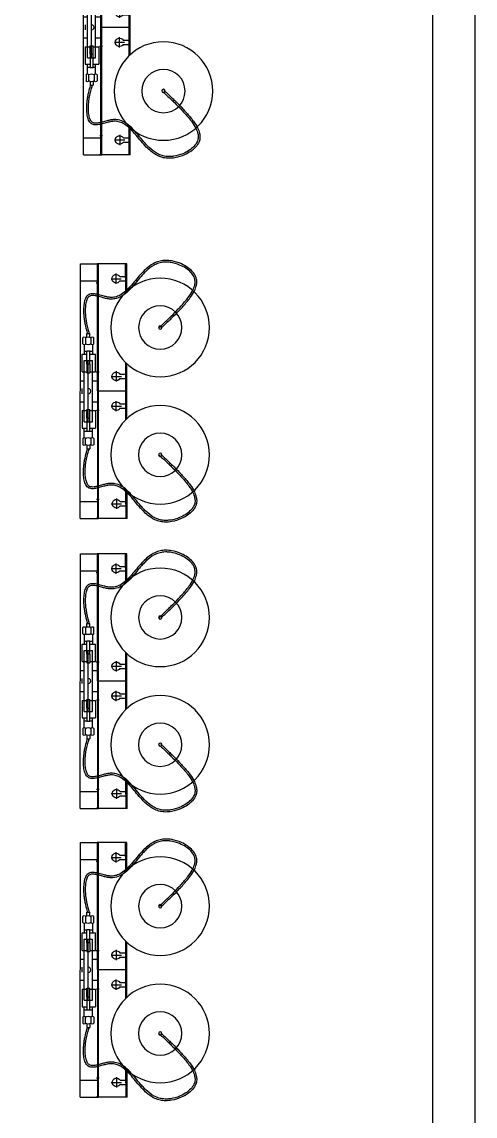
# Model space of a CAD drawing. Header units: millimetres. Extents: x -661525 to 498941, y 282148 to 1359693.
# Drawn here: x -223154 to -222080, y 611056 to 613648 of the extents above; entities that cross this region are included whole.
import ezdxf

# ---------------------------------------------------------------- set-up
doc = ezdxf.new("R2010")
doc.units = ezdxf.units.MM
doc.header["$LTSCALE"] = 2.5
doc.layers.get('0').update_dxf_attribs({"linetype": 'CONTINUOUS'})
doc.layers.add('A-ANNO-DIMS-100', color=11, linetype='CONTINUOUS')
doc.layers.add('A-ELEV', color=8, linetype='CONTINUOUS')

# ---------------------------------------------------------------- blocks, each defined once
blk = doc.blocks.new('za')
at = {"color": 142, "extrusion": (0, 0, -1)}
for p, q in [((-237, 34.9), (-301.7, 34.8)), ((-301.7, 34.8), (-301.6, -35.6)), ((-234.6, 32.4), (-301.7, 32.3)), ((-271.5, 18.4), (-271.6, 34.9)), ((-261.5, 18.4), (-261.5, 34.9)), ((67.1, 32.8), (-67.1, 32.6)), ((64.7, 35.3), (-64.8, 35.1)), ((-40.2, 18.7), (-40.3, 35.1)), ((-40.3, 32.6), (-30.2, 32.6)), ((-30.2, 18.7), (-30.2, 35.2)), ((0, 35.2), (0, -35.2)), ((30.1, 18.8), (30.1, 35.2)), ((30.1, 32.7), (40.2, 32.7)), ((40.2, 18.8), (40.2, 35.2)), ((301.6, 33.1), (234.6, 33)), ((301.6, 35.6), (236.9, 35.5)), ((261.4, 19.1), (261.4, 35.5)), ((271.5, 19.1), (271.5, 35.5)), ((301.6, 35.6), (301.7, -37.3)), ((-254.4, 9.7), (-278.6, 9.7)), ((-266.5, -2.4), (-266.5, 21.8)), ((-47.3, 10), (-23.1, 10)), ((-35.2, -2.1), (-35.2, 22.1)), ((47.3, 10.1), (23.1, 10.1)), ((35.2, -2), (35.2, 22.2)), ((254.4, 10.4), (278.5, 10.4)), ((266.5, -1.7), (266.5, 22.5)), ((-301.7, -75.1), (-301.6, -31.7)), ((301.7, -31.8), (-301.6, -31.7)), ((-301.6, -35.6), (301.7, -34.8)), ((-301.6, -35.6), (301.7, -34.8)), ((-261.4, -75.1), (-261.4, -31.7)), ((-261.4, -33), (-261.4, -35.5)), ((-256.4, -31), (-256.4, -37.5)), ((-251.4, -33), (-251.4, -35.5)), ((-112.2, -43.2), (-126.8, -43.2)), ((-112.2, -49.8), (-126.8, -49.8)), ((-110.2, -46.5), (-87.7, -46.6)), ((-94.8, -52.7), (-94.8, -46.5)), ((-46.1, -39.1), (-87.7, -39.1)), ((-87.7, -52.7), (-87.7, -39.1)), ((72.1, -46.6), (-72.5, -46.6)), ((-72.5, -65.8), (-72.5, -46.6)), ((-50.2, -32.7), (-50.2, -35.3)), ((-46.1, -52.7), (-46.1, -39.1)), ((-45.2, -30.7), (-45.2, -37.3)), ((-40.2, -32.7), (-40.2, -35.2)), ((-25, -46.6), (-25, -35.2)), ((24.7, -46.6), (24.7, -35.2)), ((40.3, -32.6), (40.3, -35.1)), ((45.3, -30.6), (45.3, -37.2)), ((45.7, -39.1), (87.3, -39.1)), ((45.7, -52.8), (45.7, -39.1)), ((50.3, -32.6), (50.3, -35.1)), ((72.1, -65.9), (72.1, -46.6)), ((87.3, -52.8), (87.3, -39.1)), ((109.8, -46.6), (87.3, -46.6)), ((94.4, -52.8), (94.4, -46.6)), ((111.9, -43.2), (126.4, -43.2)), ((111.9, -49.9), (126.4, -49.9)), ((251.4, -32.4), (251.5, -34.9)), ((256.5, -30.3), (256.5, -36.9)), ((261.5, -75.4), (261.5, -31.9)), ((261.5, -32.3), (261.5, -34.9)), ((301.7, -75.4), (301.7, -31.9)), ((301.7, -75.3), (-301.7, -75.1)), ((-128.2, -52.3), (-136.8, -52.3)), ((-136.8, -59.8), (-136.8, -52.3)), ((-128.2, -59.8), (-136.8, -59.8)), ((-126.8, -62.5), (-112.3, -62.5)), ((-112.3, -69.2), (-126.8, -69.1)), ((-110.2, -65.8), (-87.7, -65.8)), ((-64, -52.7), (-94.9, -52.7)), ((-94.9, -52.7), (-94.9, -59.6)), ((-64, -59.6), (-94.9, -59.6)), ((-94.8, -65.8), (-94.8, -59.6)), ((-87.7, -71), (-87.7, -59.6)), ((-46.1, -71), (-87.7, -71)), ((72.1, -56.2), (-72.5, -56.2)), ((72.1, -65.9), (-72.5, -65.8)), ((-64, -52.7), (-64, -59.6)), ((-64, -52.7), (-43.6, -52.7)), ((-64, -59.6), (-43.6, -59.7)), ((-46.1, -71), (-46.1, -59.7)), ((-43.6, -59.7), (-43.6, -52.7)), ((-25, -75.2), (-25, -65.8)), ((24.7, -75.2), (24.7, -65.9)), ((94.6, -52.8), (43.3, -52.8)), ((43.3, -59.7), (43.3, -52.8)), ((63.7, -59.7), (43.3, -59.7)), ((45.7, -71.1), (45.7, -59.7)), ((45.7, -71.1), (87.3, -71.1)), ((63.7, -56.2), (63.7, -52.8)), ((63.7, -56.2), (63.7, -59.7)), ((63.7, -59.7), (94.6, -59.7)), ((87.3, -71.1), (87.3, -59.7)), ((109.8, -65.9), (87.3, -65.9)), ((94.4, -65.9), (94.4, -59.7)), ((94.6, -59.7), (94.6, -52.8)), ((126.4, -62.6), (111.9, -62.6)), ((111.9, -69.2), (126.4, -69.2)), ((127.8, -52.4), (136.4, -52.4)), ((127.9, -59.9), (136.4, -59.9)), ((136.4, -59.9), (136.4, -52.4))]:
    blk.add_line(p, q, dxfattribs=at)
at = {"color": 142}
blk.add_line((-6.2, -71.3), (5.8, -71.3), dxfattribs=at)
at = {"color": 142, "extrusion": (0, 0, -1)}
for centre, radius in [((151, 114.2), 116.7), ((-150.7, 114.1), 116.7), ((151, 114.2), 51.3), ((-150.7, 114.1), 51.3), ((150.8, 114.2), 3.89), ((-150.5, 114.1), 3.89)]:
    blk.add_circle(centre, radius, dxfattribs=at)
for centre, radius, start, end in [((266.5, 9.7), 10.1, 119.9271, 59.9271), ((35.2, 10), 10.1, 119.9271, 59.9271), ((-35.2, 10.1), 10.1, 119.9271, 59.9271), ((-266.5, 10.4), 10.1, 119.9271, 59.9271), ((118.2, -56.2), 10.6, 323.5608, 36.4716), ((125.2, -46.5), 3.7, 295.9473, 64.0852), ((120.8, -56.2), 10.6, 143.5608, 216.4716), ((113.9, -46.5), 3.7, 115.9473, 244.0852), ((-120.4, -56.2), 10.6, 323.5608, 36.4716), ((-113.5, -46.6), 3.7, 295.9473, 64.0852), ((-124.8, -46.6), 3.7, 115.9473, 244.0852), ((-117.9, -56.2), 10.6, 143.5608, 216.4716), ((125.2, -65.8), 3.7, 295.9473, 64.0852), ((113.9, -65.8), 3.7, 115.9473, 244.0852), ((-113.5, -65.9), 3.7, 295.9473, 64.0852), ((-124.8, -65.9), 3.7, 115.9473, 244.0852)]:
    blk.add_arc(centre, radius, start, end, dxfattribs=at)
at = {"color": 142}
blk.add_arc((-0.2, -56.2), 6.03, 359.9838, 180.0162, dxfattribs=at)
for points, knots in [([(-149.2, 115.6), (-155.1, 122), (-161, 128.4), (-169.8, 137.6), (-172.4, 140.4), (-180.6, 148.8), (-186.3, 154.4), (-195.5, 163), (-198.6, 165.9), (-208.2, 174.5), (-214.9, 180.2), (-227.1, 189.1), (-232.4, 192.5), (-242, 197.2), (-246.2, 198.8), (-253.8, 200.6), (-257.2, 201), (-262.3, 200.8), (-264.1, 200.5), (-267.5, 199.8), (-269.2, 199.3), (-275.2, 196.8), (-279.3, 194.2), (-286.8, 187.5), (-290.3, 183.5), (-296.6, 174.5), (-299.3, 169.6), (-305, 157), (-307.4, 149.2), (-309.6, 136.6), (-310, 131.9), (-309.9, 125), (-309.8, 122.7), (-309.3, 118.3), (-308.9, 116.1), (-307.5, 109.6), (-306, 105.6), (-301.4, 95.5), (-297.7, 89.9), (-290.2, 80.7), (-286.8, 77.1), (-274.6, 65.2), (-264.7, 57.5), (-249.6, 44.7), (-244.1, 39.8), (-235.4, 30.5), (-231.9, 26.2), (-226.9, 18), (-225.1, 14.2), (-222.8, 6.2), (-222.2, 2), (-222.3, -3.8), (-222.4, -5.1), (-222.7, -7.7), (-222.9, -9.1), (-223.7, -13.2), (-224.4, -16.1), (-226.1, -22.9), (-227.3, -26.8), (-229.3, -34.5), (-230.2, -38.3), (-230.8, -44), (-230.9, -46), (-230.7, -49.6), (-230.4, -51.1), (-229.6, -53.4), (-229.3, -54.1), (-228.6, -55.4), (-228.2, -56.1), (-226.8, -58), (-225.5, -59.2), (-222.7, -61.3), (-221.2, -62.2), (-217.7, -63.8), (-215.9, -64.4), (-209.9, -66.1), (-205.4, -66.8), (-196, -67.6), (-191.1, -67.6), (-183.4, -67.3), (-180.6, -67.1), (-176.1, -66.7), (-174.4, -66.5), (-171, -66.1), (-169.3, -65.9), (-164.4, -65.1), (-161.3, -64.5), (-152.3, -62.6), (-146.7, -61.1), (-139.4, -59), (-137.7, -58.5), (-135.9, -58)], [0, 0, 0, 0, 27.455059, 27.455059, 39.168971, 39.168971, 62.596794, 62.596794, 74.300402, 74.300402, 96.913434, 96.913434, 113.921627, 113.921627, 127.172271, 127.172271, 137.808465, 137.808465, 143.390757, 143.390757, 148.973049, 148.973049, 163.445113, 163.445113, 177.917177, 177.917177, 192.389241, 192.389241, 212.725033, 212.725033, 224.970129, 224.970129, 231.229727, 231.229727, 237.489325, 237.489325, 250.008521, 250.008521, 269.573439, 269.573439, 283.367737, 283.367737, 316.357715, 316.357715, 336.929735, 336.929735, 353.695599, 353.695599, 367.442977, 367.442977, 381.190355, 381.190355, 385.124723, 385.124723, 389.059091, 389.059091, 396.927827, 396.927827, 407.688883, 407.688883, 418.449938, 418.449938, 424.769979, 424.769979, 430.05092, 430.05092, 432.63508, 432.63508, 435.21924, 435.21924, 440.911619, 440.911619, 446.603999, 446.603999, 452.296379, 452.296379, 464.139012, 464.139012, 475.981644, 475.981644, 482.866198, 482.866198, 487.379429, 487.379429, 491.89266, 491.89266, 500.919122, 500.919122, 518.972046, 518.972046, 524.823833, 524.823833, 524.823833, 524.823833]), ([(-152.1, 112.8), (-158.1, 119.3), (-164.1, 125.8), (-172.8, 135), (-175.4, 137.7), (-183.4, 145.9), (-188.9, 151.3), (-197.9, 159.7), (-201, 162.6), (-210.6, 171.3), (-217.5, 177.2), (-229.6, 185.9), (-234.7, 189.1), (-243.7, 193.6), (-247.6, 195), (-254.6, 196.6), (-257.6, 196.9), (-262.2, 196.7), (-264, 196.5), (-267.3, 195.7), (-269, 195.1), (-274.5, 192.6), (-278.2, 189.9), (-285.2, 183.3), (-288.5, 179.3), (-294.4, 170.3), (-296.9, 165.4), (-302, 153.2), (-304.1, 145.8), (-305.6, 135.5), (-305.8, 132.5), (-306, 127.4), (-305.9, 125.2), (-305.4, 118.8), (-304.6, 114.8), (-302.3, 107), (-300.7, 103.3), (-295, 92.8), (-289.9, 86.3), (-281.5, 77.5), (-278.9, 75), (-273.4, 70), (-270.6, 67.5), (-261.9, 60.2), (-255.9, 55.3), (-244.4, 45.4), (-238.9, 40.4), (-230.4, 30.8), (-227.2, 26.5), (-222, 17.2), (-220, 12.2), (-218.7, 5), (-218.4, 3.1), (-218.2, -0.6), (-218.2, -2.3), (-218.4, -5.6), (-218.6, -7.1), (-219, -10.1), (-219.3, -11.6), (-220.2, -16.2), (-221, -19.2), (-222.9, -26.1), (-224, -29.9), (-225.6, -36.5), (-226.2, -39.3), (-226.8, -44), (-226.9, -45.9), (-226.7, -49), (-226.4, -50.2), (-225.7, -52.4), (-225.2, -53.4), (-223.8, -55.2), (-223, -56.1), (-220.9, -57.7), (-219.8, -58.4), (-217.1, -59.7), (-215.6, -60.2), (-210.6, -61.8), (-206.6, -62.6), (-198, -63.4), (-193.4, -63.6), (-184.3, -63.4), (-179.7, -63.1), (-165, -61.5), (-156.2, -59.4), (-144.1, -56.2), (-140.6, -55.2), (-137, -54.2)], [0, 0, 0, 0, 27.808263, 27.808263, 39.258785, 39.258785, 62.159829, 62.159829, 73.858336, 73.858336, 97.255348, 97.255348, 114.075386, 114.075386, 127.309368, 127.309368, 137.925299, 137.925299, 144.238969, 144.238969, 150.55264, 150.55264, 165.289189, 165.289189, 180.025739, 180.025739, 194.762289, 194.762289, 214.658619, 214.658619, 222.893993, 222.893993, 229.14293, 229.14293, 241.640803, 241.640803, 254.138676, 254.138676, 278.566911, 278.566911, 288.812203, 288.812203, 299.057495, 299.057495, 319.548078, 319.548078, 340.038662, 340.038662, 356.002738, 356.002738, 371.966814, 371.966814, 377.68869, 377.68869, 382.581209, 382.581209, 386.682218, 386.682218, 390.783227, 390.783227, 398.985245, 398.985245, 409.371127, 409.371127, 418.067612, 418.067612, 424.770087, 424.770087, 430.01758, 430.01758, 435.265073, 435.265073, 440.512565, 440.512565, 445.760058, 445.760058, 451.00755, 451.00755, 462.455148, 462.455148, 473.902746, 473.902746, 485.350345, 485.350345, 513.067409, 513.067409, 524.823833, 524.823833, 524.823833, 524.823833]), ([(149.2, 115.5), (155.1, 121.9), (161.1, 128.3), (169.8, 137.5), (172.5, 140.3), (180.7, 148.7), (186.4, 154.3), (195.6, 162.9), (198.7, 165.8), (208.3, 174.4), (215, 180.1), (227.2, 189), (232.5, 192.4), (242.1, 197.1), (246.4, 198.7), (254, 200.5), (257.3, 200.8), (262.5, 200.6), (264.2, 200.4), (267.7, 199.6), (269.4, 199.1), (275.3, 196.7), (279.4, 194), (287, 187.4), (290.4, 183.3), (296.7, 174.4), (299.4, 169.4), (305.1, 156.8), (307.5, 149), (309.6, 136.5), (310.1, 131.8), (310, 124.9), (309.9, 122.6), (309.4, 118.1), (309, 115.9), (307.5, 109.5), (306.1, 105.4), (301.4, 95.4), (297.7, 89.7), (290.3, 80.6), (286.9, 77), (274.6, 65.1), (264.7, 57.3), (249.7, 44.6), (244.1, 39.7), (235.4, 30.4), (231.9, 26.1), (226.9, 17.9), (225.2, 14.1), (222.8, 6.1), (222.2, 1.9), (222.3, -3.9), (222.4, -5.2), (222.7, -7.9), (222.9, -9.2), (223.7, -13.4), (224.4, -16.2), (226.1, -23), (227.3, -27), (229.3, -34.7), (230.2, -38.4), (230.8, -44.1), (230.9, -46.1), (230.6, -49.7), (230.4, -51.3), (229.6, -53.5), (229.3, -54.2), (228.6, -55.6), (228.2, -56.2), (226.7, -58.2), (225.5, -59.4), (222.7, -61.4), (221.1, -62.3), (217.7, -63.9), (215.9, -64.5), (209.9, -66.2), (205.4, -66.9), (195.9, -67.7), (191, -67.7), (183.4, -67.4), (180.6, -67.2), (176.1, -66.8), (174.3, -66.6), (170.9, -66.2), (169.3, -66), (164.4, -65.2), (161.3, -64.6), (152.2, -62.7), (146.6, -61.2), (139.4, -59.1), (137.6, -58.6), (135.9, -58.1)], [0, 0, 0, 0, 27.455059, 27.455059, 39.168971, 39.168971, 62.596794, 62.596794, 74.300402, 74.300402, 96.913434, 96.913434, 113.921627, 113.921627, 127.172271, 127.172271, 137.808465, 137.808465, 143.390757, 143.390757, 148.973049, 148.973049, 163.445113, 163.445113, 177.917177, 177.917177, 192.389241, 192.389241, 212.725033, 212.725033, 224.970129, 224.970129, 231.229727, 231.229727, 237.489325, 237.489325, 250.008521, 250.008521, 269.573439, 269.573439, 283.367737, 283.367737, 316.357715, 316.357715, 336.929735, 336.929735, 353.695599, 353.695599, 367.442977, 367.442977, 381.190355, 381.190355, 385.124723, 385.124723, 389.059091, 389.059091, 396.927827, 396.927827, 407.688883, 407.688883, 418.449938, 418.449938, 424.769979, 424.769979, 430.05092, 430.05092, 432.63508, 432.63508, 435.21924, 435.21924, 440.911619, 440.911619, 446.603999, 446.603999, 452.296379, 452.296379, 464.139012, 464.139012, 475.981644, 475.981644, 482.866198, 482.866198, 487.379429, 487.379429, 491.89266, 491.89266, 500.919122, 500.919122, 518.972046, 518.972046, 524.823833, 524.823833, 524.823833, 524.823833]), ([(152.2, 112.7), (158.2, 119.2), (164.1, 125.7), (172.9, 134.9), (175.5, 137.6), (183.5, 145.7), (189, 151.2), (198, 159.6), (201.1, 162.5), (210.7, 171.2), (217.6, 177.1), (229.7, 185.8), (234.8, 189), (243.8, 193.4), (247.8, 194.9), (254.7, 196.5), (257.7, 196.8), (262.4, 196.6), (264.1, 196.3), (267.4, 195.5), (269.1, 194.9), (274.6, 192.4), (278.3, 189.8), (285.3, 183.1), (288.6, 179.1), (294.5, 170.2), (297, 165.2), (302.1, 153.1), (304.1, 145.6), (305.6, 135.3), (305.9, 132.4), (306, 127.2), (306, 125), (305.5, 118.6), (304.7, 114.6), (302.3, 106.9), (300.8, 103.2), (295.1, 92.6), (290, 86.1), (281.6, 77.4), (278.9, 74.8), (273.4, 69.8), (270.6, 67.4), (261.9, 60), (255.9, 55.2), (244.4, 45.3), (238.9, 40.2), (230.5, 30.7), (227.2, 26.3), (222, 17), (220, 12.1), (218.7, 4.9), (218.4, 3), (218.2, -0.7), (218.2, -2.4), (218.4, -5.7), (218.6, -7.2), (219, -10.2), (219.3, -11.7), (220.2, -16.3), (221, -19.4), (222.9, -26.2), (224, -30), (225.6, -36.6), (226.2, -39.5), (226.8, -44.2), (226.9, -46.1), (226.6, -49.1), (226.4, -50.3), (225.7, -52.6), (225.2, -53.5), (223.8, -55.4), (222.9, -56.2), (220.9, -57.8), (219.7, -58.5), (217.1, -59.8), (215.6, -60.4), (210.6, -61.9), (206.5, -62.7), (198, -63.5), (193.4, -63.7), (184.3, -63.5), (179.7, -63.2), (165, -61.6), (156.1, -59.5), (144, -56.3), (140.5, -55.3), (137, -54.2)], [0, 0, 0, 0, 27.808263, 27.808263, 39.258785, 39.258785, 62.159829, 62.159829, 73.858336, 73.858336, 97.255348, 97.255348, 114.075386, 114.075386, 127.309368, 127.309368, 137.925299, 137.925299, 144.238969, 144.238969, 150.55264, 150.55264, 165.289189, 165.289189, 180.025739, 180.025739, 194.762289, 194.762289, 214.658619, 214.658619, 222.893993, 222.893993, 229.14293, 229.14293, 241.640803, 241.640803, 254.138676, 254.138676, 278.566911, 278.566911, 288.812203, 288.812203, 299.057495, 299.057495, 319.548078, 319.548078, 340.038662, 340.038662, 356.002738, 356.002738, 371.966814, 371.966814, 377.68869, 377.68869, 382.581209, 382.581209, 386.682218, 386.682218, 390.783227, 390.783227, 398.985245, 398.985245, 409.371127, 409.371127, 418.067612, 418.067612, 424.770087, 424.770087, 430.01758, 430.01758, 435.265073, 435.265073, 440.512565, 440.512565, 445.760058, 445.760058, 451.00755, 451.00755, 462.455148, 462.455148, 473.902746, 473.902746, 485.350345, 485.350345, 513.067409, 513.067409, 524.823833, 524.823833, 524.823833, 524.823833])]:
    blk.add_open_spline(points, degree=3, knots=knots, dxfattribs=at)

msp = doc.modelspace()

# ---------------------------------------------------------------- linework, layer by layer
at = {"layer": 'A-ANNO-DIMS-100'}
msp.add_lwpolyline([(-231973.4, 608044.1), (-230639.7, 608044.1), (-222180.3, 608044.1), (-222180.3, 622856.4), (-233539.7, 622856.4), (-233539.7, 621856.4), (-223184.7, 621856.4), (-223184.7, 609989.8), (-232569.7, 607912.1)], dxfattribs=at)
at = {"layer": 'A-ELEV', "color": 8}
for p, q in [((-222080.3, 599120.1), (-222080.3, 621269.4)), ((-222180.3, 599120.1), (-222180.3, 621169.5))]:
    msp.add_line(p, q, dxfattribs=at)

# ---------------------------------------------------------------- block references
at = {"rotation": 270}
for p in [(-222933, 613635.1), (-222940.7, 612773.3), (-222940.7, 612086.7), (-222940.7, 611402.7)]:
    msp.add_blockref('za', p, dxfattribs=at)

doc.saveas('drawing.dxf')
